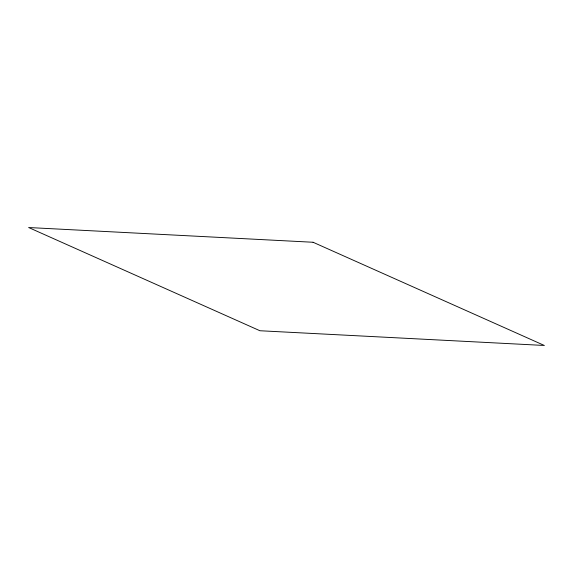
<?xml version="1.0" encoding="UTF-8"?>
<svg xmlns="http://www.w3.org/2000/svg" width="573" height="573" viewBox="0 0 573 573"><rect width="100%" height="100%" fill="white"/><g stroke="black" fill="none" stroke-linecap="round" stroke-linejoin="round"><path stroke-width="0.86" d="M313.066 242.257L28.65 227.531L259.934 330.743L544.35 345.469L313.066 242.257"/></g></svg>
